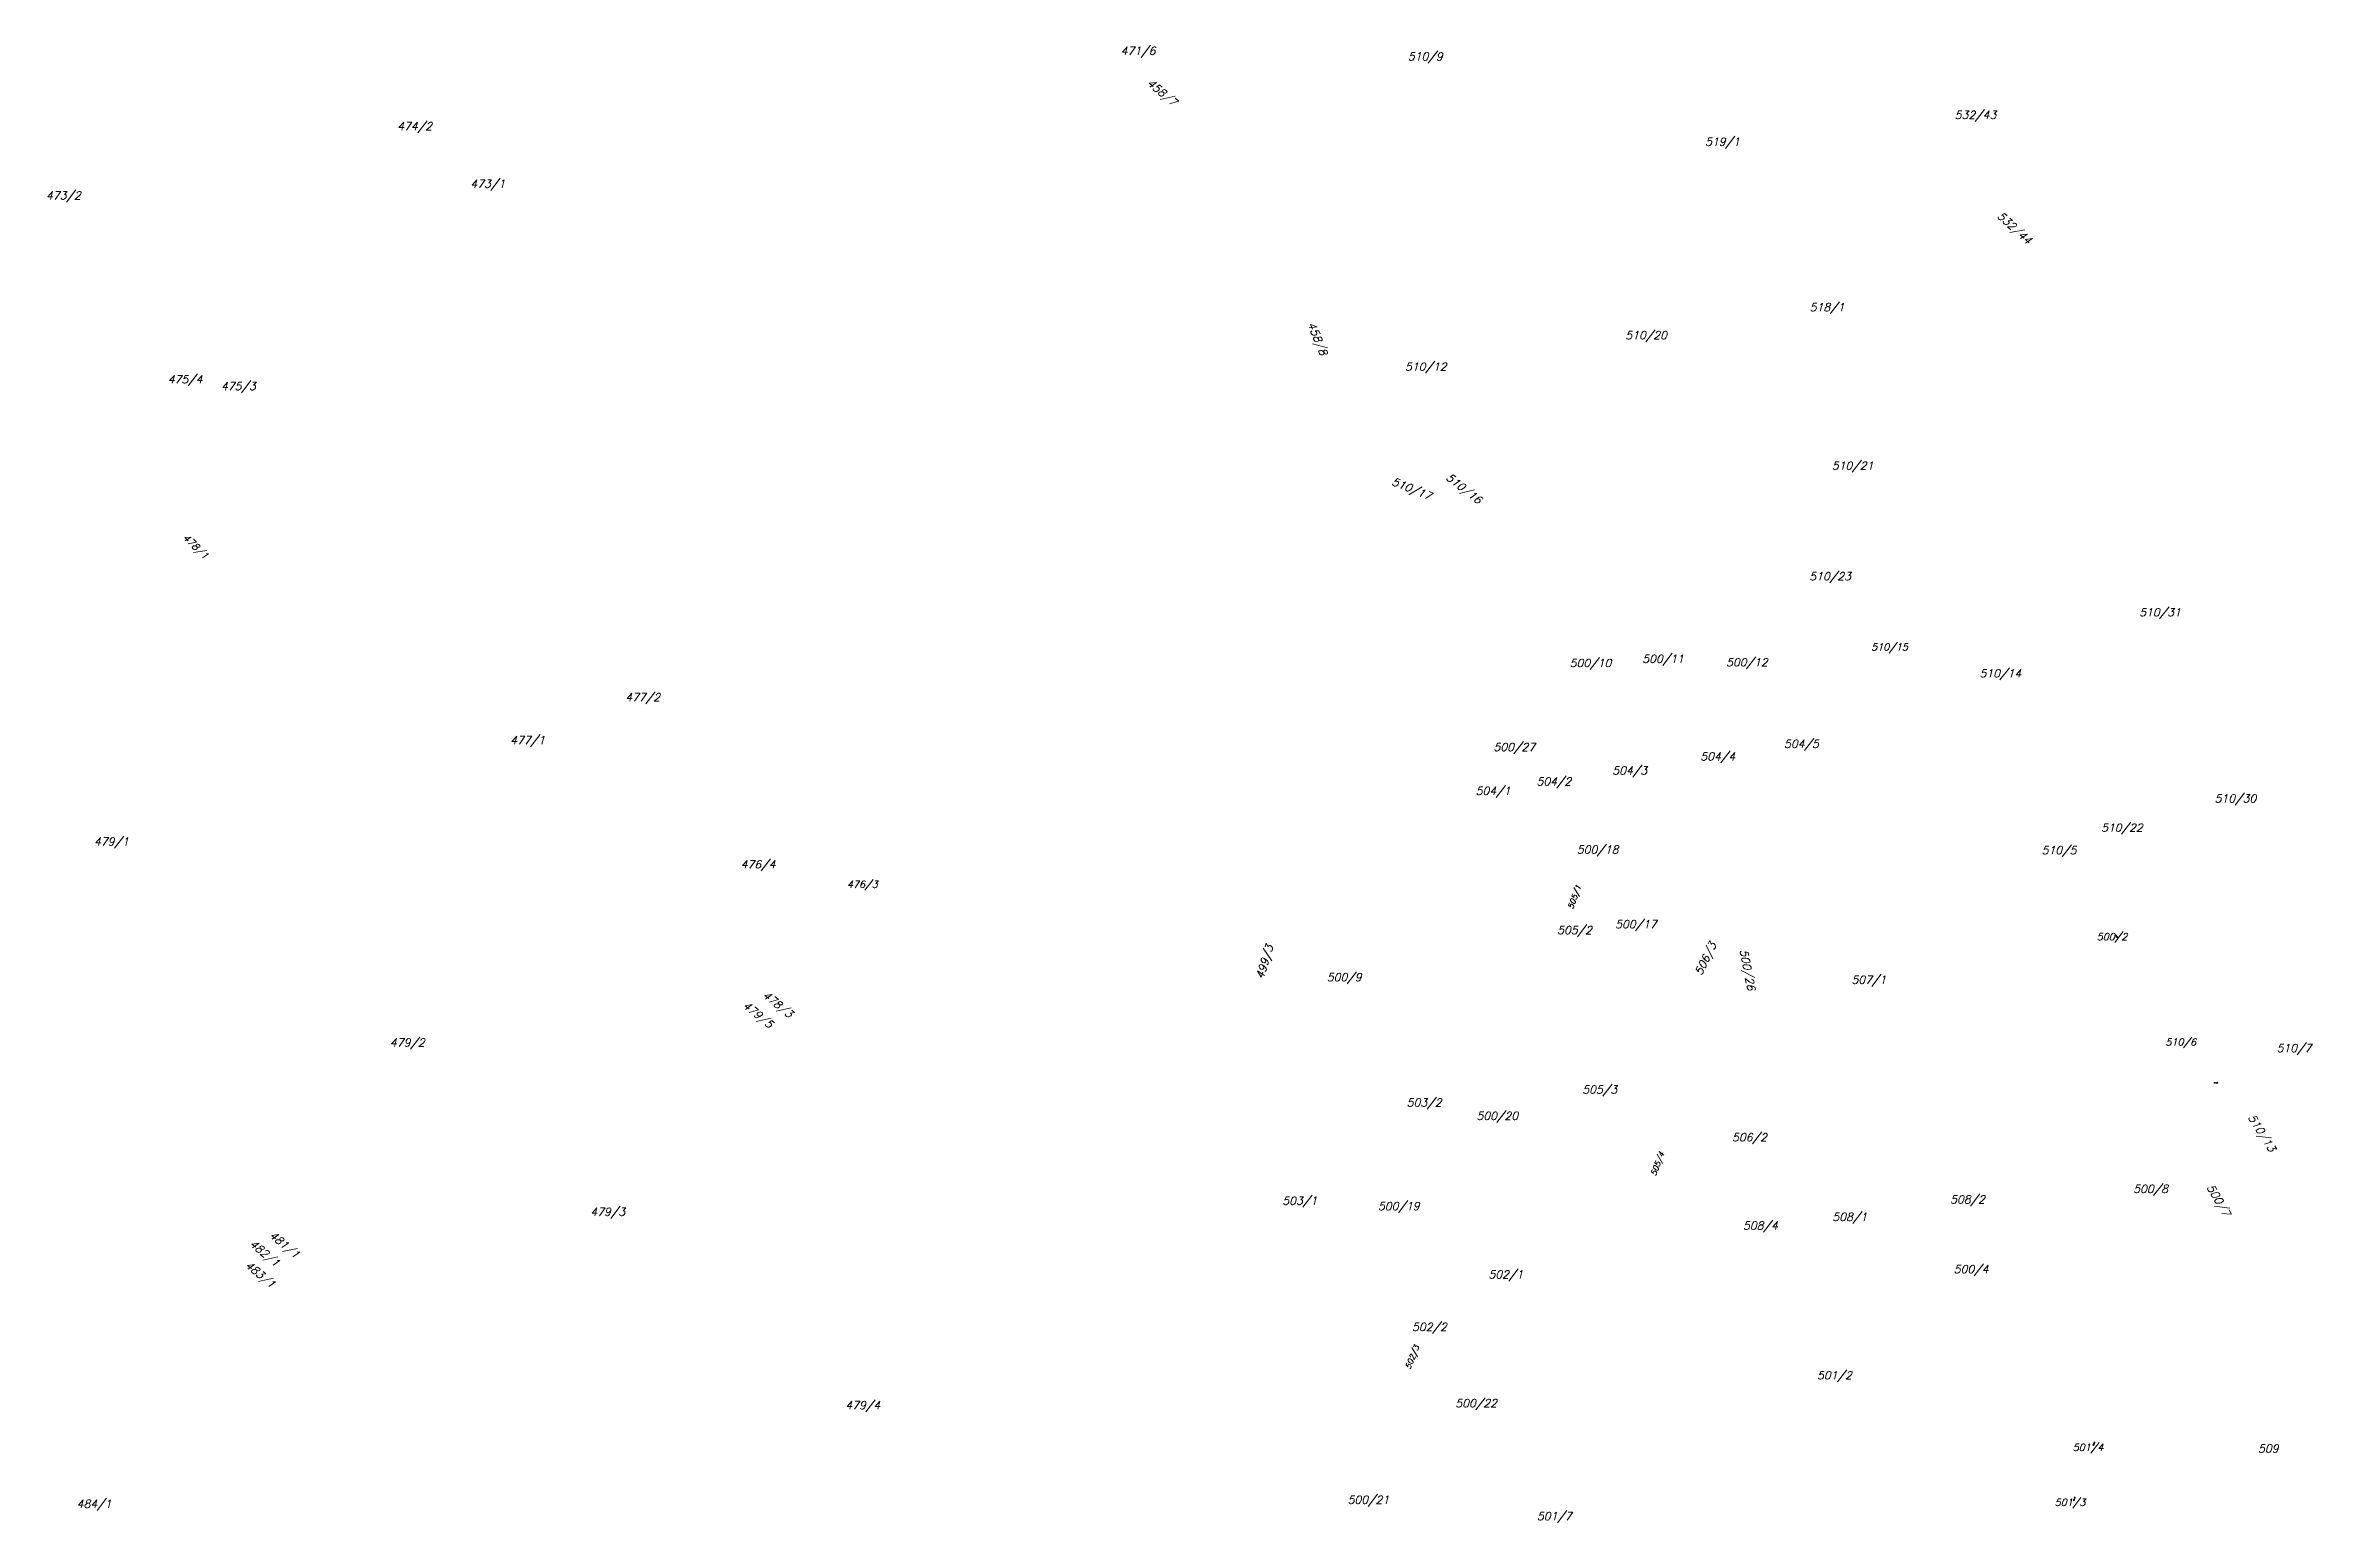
# Model space of a CAD drawing. Header units: millimetres. Extents: x -626413 to -622762, y -1174800 to -1172001.
# Drawn here: x -625464.7 to -624980.8, y -1173395.3 to -1173079.5 of the extents above; entities that cross this region are included whole.
import ezdxf
from ezdxf.enums import TextEntityAlignment as Align

# ---------------------------------------------------------------- set-up
doc = ezdxf.new("R2010")
doc.units = ezdxf.units.MM
doc.layers.add('Dobrinsko_parcelní čísla', color=7, linetype='Continuous', lineweight=0)
doc.styles.add('Style-ITALICS', font='ITALICS.shx')

msp = doc.modelspace()

# ---------------------------------------------------------------- texts
at = {"layer": 'Dobrinsko_parcelní čísla', "color": 7, "linetype": 'Continuous', "lineweight": 0, "style": 'Style-ITALICS'}
for s, height, p in [('471/6', 1.7, (-625227.56, -1173081.53)), ('510/9', 1.7, (-625166.21, -1173082.75)), ('474/2', 1.7, (-625382.07, -1173097.67)), ('532/43', 1.7, (-625047.96, -1173095.25)), ('519/1', 1.7, (-625102.73, -1173100.98)), ('473/2', 1.7, (-625457.09, -1173112.44)), ('473/1', 1.7, (-625366.44, -1173109.95)), ('518/1', 1.7, (-625080.38, -1173136.34)), ('510/20', 1.7, (-625118.31, -1173142.33)), ('475/4', 1.7, (-625431.08, -1173151.75)), ('510/12', 1.7, (-625165.36, -1173149.05)), ('475/3', 1.7, (-625419.72, -1173153.19)), ('510/21', 1.7, (-625074.21, -1173170.2)), ('510/23', 1.7, (-625079.01, -1173193.85)), ('510/31', 1.7, (-625008.55, -1173201.55)), ('510/15', 1.5, (-625066.84, -1173208.89)), ('500/10', 1.7, (-625130.19, -1173212.38)), ('500/11', 1.7, (-625114.69, -1173211.48)), ('500/12', 1.7, (-625096.79, -1173212.23)), ('510/14', 1.7, (-625042.66, -1173214.59)), ('477/2', 1.7, (-625333.36, -1173219.7)), ('477/1', 1.7, (-625357.94, -1173228.85)), ('500/27', 1.7, (-625146.46, -1173230.34)), ('504/5', 1.7, (-625085.86, -1173229.66)), ('504/4', 1.7, (-625103.74, -1173232.33)), ('504/1', 1.7, (-625151.74, -1173239.7)), ('504/2', 1.7, (-625138.74, -1173237.69)), ('504/3', 1.7, (-625122.54, -1173235.34)), ('510/30', 1.7, (-624992.45, -1173241.33)), ('510/22', 1.7, (-625016.69, -1173247.57)), ('479/1', 1.7, (-625446.84, -1173250.53)), ('500/18', 1.7, (-625128.67, -1173252.25)), ('510/5', 1.7, (-625030.85, -1173252.39)), ('476/4', 1.7, (-625308.72, -1173255.4)), ('476/3', 1.5, (-625286.89, -1173259.6)), ('500/17', 1.7, (-625120.49, -1173268.21)), ('505/2', 1.7, (-625134.33, -1173269.47)), ('500/2', 1.5, (-625019.96, -1173270.73)), ('500/9', 1.7, (-625183.53, -1173279.54)), ('507/1', 1.7, (-625071.47, -1173280.07)), ('479/2', 1.7, (-625383.63, -1173293.5)), ('510/6', 1.5, (-625005.28, -1173293.28)), ('510/7', 1.7, (-624980.67, -1173294.68)), ('503/2', 1.7, (-625166.46, -1173306.31)), ('505/3', 1.7, (-625128.96, -1173303.54)), ('510/6', 0.2, (-625000.63, -1173301.35)), ('500/20', 1.7, (-625150.11, -1173309.17)), ('506/2', 1.7, (-625096.97, -1173313.74)), ('508/2', 1.7, (-625050.39, -1173327.02)), ('500/8', 1.7, (-625011.29, -1173324.77)), ('479/3', 1.7, (-625340.82, -1173329.65)), ('503/1', 1.7, (-625193.03, -1173327.29)), ('500/19', 1.7, (-625171.14, -1173328.44)), ('508/1', 1.7, (-625075.54, -1173330.75)), ('508/4', 1.7, (-625094.63, -1173332.6)), ('502/1', 1.7, (-625149, -1173343.05)), ('500/4', 1.7, (-625049.62, -1173341.93)), ('502/2', 1.7, (-625165.33, -1173354.26)), ('501/2', 1.7, (-625078.82, -1173364.61)), ('500/22', 1.7, (-625154.62, -1173370.57)), ('479/4', 1.7, (-625286.36, -1173371)), ('501/4', 1.5, (-625025.09, -1173379.89)), ('509', 1.7, (-624987.69, -1173380.27)), ('484/1', 1.7, (-625450.53, -1173392.07)), ('500/21', 1.7, (-625177.63, -1173391.2)), ('501/7', 1.7, (-625138.64, -1173394.7)), ('501/3', 1.5, (-625028.94, -1173391.68))]:
    msp.add_text(s, height=height, dxfattribs=at).set_placement(p, align=Align.RIGHT)
for s, height, rotation, p in [('458/7', 1.7, 320, (-625223.82, -1173092.61)), ('532/44', 1.7, 318, (-625041.33, -1173122.14)), ('458/8', 1.7, 292, (-625192.32, -1173145.94)), ('510/17', 1.7, 338, (-625169.03, -1173176.73)), ('510/16', 1.7, 322, (-625158.67, -1173177.63)), ('478/1', 1.5, 316, (-625430.7, -1173189.42)), ('505/1', 1.2, 70, (-625136.6, -1173259.28)), ('499/3', 1.7, 73, (-625202.34, -1173272.08)), ('506/3', 1.7, 64, (-625107.67, -1173271.75)), ('500/2', 0.2, 308, (-625022.01, -1173270.42)), ('500/26', 1.7, 281, (-625101.06, -1173281.61)), ('479/5', 1.7, 321, (-625310.07, -1173289.66)), ('478/3', 1.7, 321, (-625305.83, -1173287.46)), ('510/13', 1.7, 302, (-624989.58, -1173316.18)), ('505/4', 1.2, 69, (-625118.83, -1173316.34)), ('500/7', 1.7, 301, (-624999.28, -1173329.96)), ('481/1', 1.7, 320, (-625411.27, -1173338.86)), ('482/1', 1.7, 320, (-625415.48, -1173340.67)), ('483/1', 1.7, 320, (-625416.43, -1173345.23)), ('502/3', 1.2, 68, (-625171.18, -1173357.67)), ('501/4', 0.2, 67, (-625026.85, -1173378.03)), ('501/3', 0.2, 72, (-625031.08, -1173389.82))]:
    msp.add_text(s, height=height, rotation=rotation, dxfattribs=at).set_placement(p, align=Align.RIGHT)

doc.saveas('drawing.dxf')
